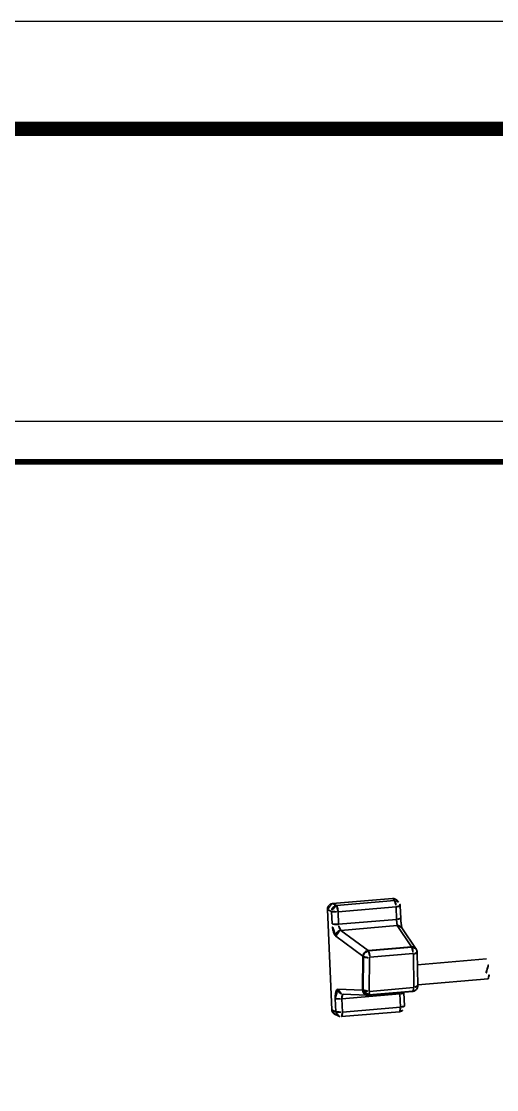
# Model space of a CAD drawing. Extents: x 16296675745 to 16296677481, y -37409619395 to -37409618123.
# Drawn here: x 16296676828.4 to 16296676959.1, y -37409618416.7 to -37409618123.2 of the extents above; entities that cross this region are included whole.
import ezdxf

# ---------------------------------------------------------------- set-up
doc = ezdxf.new("R2010")
doc.units = 0
doc.header["$LTSCALE"] = 10
doc.header["$MEASUREMENT"] = 0
doc.layers.get('0').update_dxf_attribs({"linetype": 'CONTINUOUS'})
doc.layers.add('粗实线', color=7, linetype='CONTINUOUS', lineweight=35)

msp = doc.modelspace()

# ---------------------------------------------------------------- linework, layer by layer
at = {"ltscale": 0.5}
for points in [[(16296675745.032089, -37409619395.241547), (16296677481.032089, -37409619395.241547), (16296677481.032089, -37409618123.241547), (16296675745.032089, -37409618123.241547)], [(16296676477.834841, -37409618710.177017), (16296677128.834841, -37409618710.177017), (16296677128.834841, -37409618233.177017), (16296676477.834841, -37409618233.177017)]]:
    msp.add_lwpolyline(points, close=True, dxfattribs=at)
at = {"color": 5, "linetype": 'ByBlock', "lineweight": 200}
for points, const_width in [([(16296675772.947269, -37409619340.775627), (16296677452.947269, -37409619340.775627), (16296677452.947269, -37409618152.775627), (16296675772.947269, -37409618152.775627)], 4), ([(16296676488.30303, -37409618689.752296), (16296677118.30303, -37409618689.752296), (16296677118.30303, -37409618244.252296), (16296676488.30303, -37409618244.252296)], 1.5)]:
    msp.add_lwpolyline(points, close=True, dxfattribs=dict(at, const_width=const_width))
at = {"layer": '粗实线', "linetype": 'Continuous'}
for p, q in [((16296676930.451401, -37409618364.209663), (16296676913.97624, -37409618365.601349)), ((16296676915.08614, -37409618366.12941), (16296676913.97624, -37409618365.601349)), ((16296676915.08614, -37409618366.12941), (16296676931.0271, -37409618364.782837)), ((16296676915.51066, -37409618367.841614), (16296676931.45162, -37409618366.495049)), ((16296676930.451401, -37409618364.209663), (16296676931.0271, -37409618364.782837)), ((16296676931.45162, -37409618366.495049), (16296676931.59923, -37409618369.936699)), ((16296676931.558701, -37409618364.608612), (16296676932.14875, -37409618365.196083)), ((16296676932.589041, -37409618366.194794), (16296676932.740299, -37409618369.717598)), ((16296676913.727791, -37409618367.746628), (16296676912.58057, -37409618367.200813)), ((16296676913.76243, -37409618394.756859), (16296676912.58057, -37409618367.200813)), ((16296676913.875401, -37409618371.188293), (16296676913.727791, -37409618367.746628)), ((16296676915.65827, -37409618371.283257), (16296676915.51066, -37409618367.841614)), ((16296676932.750429, -37409618369.907982), (16296676932.740299, -37409618369.717598)), ((16296676915.65827, -37409618371.283257), (16296676931.59923, -37409618369.936699)), ((16296676916.26005, -37409618372.95163), (16296676931.783039, -37409618371.640373)), ((16296676935.73378, -37409618377.510078), (16296676931.783039, -37409618371.640373)), ((16296676932.762461, -37409618370.096138), (16296676932.750429, -37409618369.907982)), ((16296676932.77622, -37409618370.28109), (16296676932.762461, -37409618370.096138)), ((16296676932.791571, -37409618370.46199), (16296676932.77622, -37409618370.28109)), ((16296676932.808319, -37409618370.638046), (16296676932.791571, -37409618370.46199)), ((16296676932.826321, -37409618370.808548), (16296676932.808319, -37409618370.638046)), ((16296676932.845421, -37409618370.972809), (16296676932.826321, -37409618370.808548)), ((16296676932.865431, -37409618371.130241), (16296676932.845421, -37409618370.972809)), ((16296676932.886169, -37409618371.280281), (16296676932.865431, -37409618371.130241)), ((16296676932.90748, -37409618371.422462), (16296676932.886169, -37409618371.280281)), ((16296676932.92918, -37409618371.556343), (16296676932.90748, -37409618371.422462)), ((16296676932.95108, -37409618371.681541), (16296676932.92918, -37409618371.556343)), ((16296676932.97299, -37409618371.797653), (16296676932.95108, -37409618371.681541)), ((16296676932.99473, -37409618371.904404), (16296676932.97299, -37409618371.797653)), ((16296676933.015989, -37409618372.00116), (16296676932.99473, -37409618371.904404)), ((16296676933.03651, -37409618372.087563), (16296676933.015989, -37409618372.00116)), ((16296676933.05587, -37409618372.162804), (16296676933.03651, -37409618372.087563)), ((16296676933.07369, -37409618372.226532), (16296676933.05587, -37409618372.162804)), ((16296676936.98712, -37409618378.088921), (16296676933.05901, -37409618372.252838)), ((16296676933.089239, -37409618372.277557), (16296676933.07369, -37409618372.226532)), ((16296676933.101789, -37409618372.315201), (16296676933.089239, -37409618372.277557)), ((16296676933.102739, -37409618372.317802), (16296676933.101789, -37409618372.315201)), ((16296676922.342239, -37409618380.06234), (16296676914.86998, -37409618374.542664)), ((16296676923.79616, -37409618378.518471), (16296676916.26005, -37409618372.95163)), ((16296676923.79616, -37409618378.518471), (16296676935.73378, -37409618377.510078)), ((16296676935.77611, -37409618377.585587), (16296676923.86512, -37409618378.591743)), ((16296676935.784031, -37409618377.590378), (16296676923.87303, -37409618378.596527)), ((16296676935.86511, -37409618377.580757), (16296676935.77611, -37409618377.585609)), ((16296676936.021601, -37409618377.585228), (16296676935.86511, -37409618377.580757)), ((16296676936.175329, -37409618377.606331), (16296676936.021601, -37409618377.585228)), ((16296676936.324579, -37409618377.643799), (16296676936.175329, -37409618377.606331)), ((16296676936.46769, -37409618377.697258), (16296676936.324579, -37409618377.643799)), ((16296676936.602989, -37409618377.76606), (16296676936.46769, -37409618377.697258)), ((16296676936.72888, -37409618377.849426), (16296676936.602989, -37409618377.76606)), ((16296676936.84383, -37409618377.946404), (16296676936.72888, -37409618377.849426)), ((16296676936.94651, -37409618378.055801), (16296676936.84383, -37409618377.946404)), ((16296676936.959299, -37409618378.071381), (16296676936.94651, -37409618378.055801)), ((16296676937.030569, -37409618378.167267), (16296676936.95933, -37409618378.071426)), ((16296676937.04283, -37409618378.179466), (16296676936.987249, -37409618378.089149)), ((16296676937.11397, -37409618378.30481), (16296676937.030569, -37409618378.167267)), ((16296676937.06311, -37409618378.220917), (16296676937.04283, -37409618378.179466)), ((16296676937.10708, -37409618378.310791), (16296676937.065741, -37409618378.226303)), ((16296676937.1565, -37409618378.448769), (16296676937.10708, -37409618378.310791)), ((16296676937.181971, -37409618378.450409), (16296676937.11397, -37409618378.30481)), ((16296676937.190599, -37409618378.59198), (16296676937.1565, -37409618378.448769)), ((16296676937.23385, -37409618378.602379), (16296676937.181971, -37409618378.450409)), ((16296676922.262911, -37409618389.415443), (16296676922.342239, -37409618380.06234)), ((16296676922.41567, -37409618380.133926), (16296676922.337669, -37409618389.330597)), ((16296676922.420891, -37409618380.14418), (16296676922.34288, -37409618389.340843)), ((16296676922.37727, -37409618389.326088), (16296676922.455009, -37409618380.160423)), ((16296676922.4181, -37409618380.061859), (16296676922.41567, -37409618380.133926)), ((16296676922.433041, -37409618379.922394), (16296676922.4181, -37409618380.061859)), ((16296676922.455009, -37409618380.160423), (16296676922.420891, -37409618380.14418)), ((16296676922.461399, -37409618379.78373), (16296676922.433041, -37409618379.922394)), ((16296676922.502939, -37409618379.647133), (16296676922.461399, -37409618379.78373)), ((16296676922.55735, -37409618379.513817), (16296676922.502939, -37409618379.647133)), ((16296676922.588011, -37409618379.45118), (16296676922.55735, -37409618379.513817)), ((16296676922.63946, -37409618379.359337), (16296676922.588011, -37409618379.45118)), ((16296676922.738319, -37409618379.21463), (16296676922.63946, -37409618379.359337)), ((16296676922.85288, -37409618379.081139), (16296676922.738319, -37409618379.21463)), ((16296676922.981501, -37409618378.960648), (16296676922.85288, -37409618379.081139)), ((16296676923.122431, -37409618378.854813), (16296676922.981501, -37409618378.960648)), ((16296676923.27368, -37409618378.765038), (16296676923.122431, -37409618378.854813)), ((16296676923.433149, -37409618378.692574), (16296676923.27368, -37409618378.765038)), ((16296676923.598789, -37409618378.638321), (16296676923.433149, -37409618378.692574)), ((16296676923.768459, -37409618378.603081), (16296676923.598789, -37409618378.638321)), ((16296676923.86511, -37409618378.591759), (16296676923.768459, -37409618378.603081)), ((16296676924.04637, -37409618389.628082), (16296676924.124109, -37409618380.46241)), ((16296676924.22226, -37409618380.35817), (16296676936.13312, -37409618379.352043)), ((16296676936.2321, -37409618379.439621), (16296676936.3857, -37409618388.585747)), ((16296676937.20904, -37409618378.738892), (16296676937.190599, -37409618378.59198)), ((16296676937.21237, -37409618378.814278), (16296676937.20904, -37409618378.738892)), ((16296676937.212379, -37409618378.814293), (16296676937.215231, -37409618378.983757)), ((16296676937.269051, -37409618378.759041), (16296676937.23385, -37409618378.602379)), ((16296676937.28723, -37409618378.918663), (16296676937.269051, -37409618378.759041)), ((16296676937.28968, -37409618378.982437), (16296676937.28723, -37409618378.918663)), ((16296676937.28969, -37409618378.982437), (16296676937.443279, -37409618388.128647)), ((16296676956.31307, -37409618380.814117), (16296676937.347349, -37409618382.416191)), ((16296676956.77602, -37409618386.294594), (16296676937.42643, -37409618387.9291)), ((16296676915.44758, -37409618389.131668), (16296676922.262911, -37409618389.415443)), ((16296676922.337681, -37409618389.330597), (16296676922.34132, -37409618389.455544)), ((16296676922.34132, -37409618389.455544), (16296676922.36536, -37409618389.64492)), ((16296676922.34288, -37409618389.340843), (16296676922.37727, -37409618389.326088)), ((16296676922.36536, -37409618389.64492), (16296676922.41049, -37409618389.824242)), ((16296676922.41049, -37409618389.824242), (16296676922.4753, -37409618389.991966)), ((16296676922.4753, -37409618389.991966), (16296676922.558399, -37409618390.146591)), ((16296676922.558399, -37409618390.146591), (16296676922.65823, -37409618390.286522)), ((16296676922.65823, -37409618390.286522), (16296676922.77322, -37409618390.410294)), ((16296676935.95517, -37409618389.730453), (16296676923.70525, -37409618390.765228)), ((16296676923.76623, -37409618390.751793), (16296676936.00993, -37409618389.717033)), ((16296676936.09964, -37409618389.647552), (16296676923.948059, -37409618390.674026)), ((16296676936.29225, -37409618388.695953), (16296676924.140671, -37409618389.72242)), ((16296676933.61232, -37409618390.050537), (16296676933.60815, -37409618389.928711)), ((16296676933.770901, -37409618393.750839), (16296676933.61232, -37409618390.050537)), ((16296676935.955179, -37409618389.730438), (16296676936.049351, -37409618389.719368)), ((16296676936.00766, -37409618389.717712), (16296676936.09549, -37409618389.707443)), ((16296676936.00993, -37409618389.717033), (16296676936.00766, -37409618389.717728)), ((16296676936.09964, -37409618389.647552), (16296676936.00993, -37409618389.717033)), ((16296676936.049351, -37409618389.719368), (16296676936.21763, -37409618389.683968)), ((16296676936.09549, -37409618389.707443), (16296676936.257601, -37409618389.673393)), ((16296676936.21763, -37409618389.683968), (16296676936.235149, -37409618389.678101)), ((16296676936.257601, -37409618389.673393), (16296676936.416849, -37409618389.619766)), ((16296676936.416849, -37409618389.619766), (16296676936.57118, -37409618389.546898)), ((16296676936.57118, -37409618389.546898), (16296676936.71842, -37409618389.455261)), ((16296676936.71842, -37409618389.455261), (16296676936.77441, -37409618389.413887)), ((16296676936.860149, -37409618389.347519), (16296676936.774851, -37409618389.413567)), ((16296676936.860189, -37409618389.34745), (16296676936.924049, -37409618389.294968)), ((16296676936.924049, -37409618389.294968), (16296676937.0504, -37409618389.17141)), ((16296676937.0504, -37409618389.17141), (16296676937.16152, -37409618389.03376)), ((16296676937.16152, -37409618389.03376), (16296676937.255871, -37409618388.883888)), ((16296676937.255871, -37409618388.883888), (16296676937.332041, -37409618388.724037)), ((16296676937.332041, -37409618388.724037), (16296676937.38903, -37409618388.556396)), ((16296676937.38903, -37409618388.556396), (16296676937.426029, -37409618388.383278)), ((16296676937.426029, -37409618388.383278), (16296676937.442551, -37409618388.207558)), ((16296676937.442551, -37409618388.207558), (16296676937.443279, -37409618388.128723)), ((16296676914.909651, -37409618395.302681), (16296676914.75367, -37409618391.665718)), ((16296676932.477501, -37409618390.414139), (16296676916.53653, -37409618391.760696)), ((16296676916.69252, -37409618395.397667), (16296676916.53653, -37409618391.760696)), ((16296676916.806841, -37409618390.489372), (16296676923.52644, -37409618390.769157)), ((16296676922.77322, -37409618390.410294), (16296676922.901529, -37409618390.516586)), ((16296676922.901529, -37409618390.516586), (16296676923.04125, -37409618390.604301)), ((16296676923.04125, -37409618390.604301), (16296676923.190201, -37409618390.672577)), ((16296676923.190201, -37409618390.672577), (16296676923.346189, -37409618390.720802)), ((16296676923.346189, -37409618390.720802), (16296676923.50701, -37409618390.748772)), ((16296676923.48727, -37409618390.766983), (16296676923.6355, -37409618390.769386)), ((16296676923.525631, -37409618390.769119), (16296676923.487619, -37409618390.767014)), ((16296676923.50701, -37409618390.748772), (16296676923.6707, -37409618390.75647)), ((16296676923.6355, -37409618390.769386), (16296676923.70525, -37409618390.765213)), ((16296676923.6707, -37409618390.75647), (16296676923.76623, -37409618390.75177)), ((16296676923.768499, -37409618390.751083), (16296676923.76623, -37409618390.751793)), ((16296676923.768499, -37409618390.751083), (16296676923.948059, -37409618390.674026)), ((16296676932.477501, -37409618390.414139), (16296676932.63348, -37409618394.051086)), ((16296676913.76243, -37409618394.756859), (16296676914.909651, -37409618395.302681)), ((16296676914.55871, -37409618395.979431), (16296676915.686871, -37409618396.51619)), ((16296676932.39854, -37409618395.309792), (16296676916.457569, -37409618396.656357)), ((16296676932.63348, -37409618394.051086), (16296676916.69252, -37409618395.397667))]:
    msp.add_line(p, q, dxfattribs=at)
for centre, radius, start, end in [((16296676931.09037, -37409618366.259064), 1.500025, 2.45962339, 45.09218875), ((16296676935.96697, -37409618378.872757), 1.275487, 29.92781827, 38.92052653), ((16296676935.915199, -37409618378.810371), 1.292075, 33.94436635, 35.31664213), ((16296676923.85111, -37409618380.151299), 1.43024, 179.30931467, 179.71498896), ((16296676923.865009, -37409618380.151581), 1.444135, 175.99873779, 179.30450524), ((16296676923.986971, -37409618380.100166), 1.533143, 177.71669296, 182.25224741), ((16296676923.903919, -37409618380.106903), 1.567042, 153.39692576, 154.57693943), ((16296676924.01457, -37409618380.187912), 1.599062, 152.90843409, 155.68944919), ((16296676923.971491, -37409618380.173241), 1.554027, 152.45138412, 152.66659551), ((16296676923.999281, -37409618380.08844), 1.497237, 94.83671747, 95.11050783), ((16296676948.27647, -37409618389.724716), 15.814006, 181.08852523, 182.49856263), ((16296676935.891899, -37409618388.334793), 1.387273, 274.88067869, 280.00023117), ((16296676935.96747, -37409618388.198753), 1.454826, 275.21233708, 307.75101451), ((16296676935.88802, -37409618388.311668), 1.410706, 279.99236225, 283.11192156), ((16296676935.88652, -37409618388.305077), 1.417465, 283.11033232, 286.44297928), ((16296676935.884569, -37409618388.298683), 1.424152, 286.44720966, 289.81043367), ((16296676935.87649, -37409618388.276329), 1.447923, 289.81084493, 292.89589873), ((16296676935.86825, -37409618388.256844), 1.469081, 292.8964021, 296.43632023), ((16296676935.861959, -37409618388.244087), 1.483297, 296.43495135, 299.29367519), ((16296676935.85326, -37409618388.228897), 1.500796, 299.29974718, 303.07728641), ((16296676935.838329, -37409618388.205856), 1.528257, 303.07473924, 305.93640513), ((16296676935.829359, -37409618388.193382), 1.543625, 305.93474175, 307.72364954), ((16296676923.650339, -37409618389.474411), 1.281142, 260.73965185, 261.94459129), ((16296676923.65362, -37409618389.44902), 1.306745, 261.95825371, 266.82447384), ((16296676923.65531, -37409618389.422508), 1.333308, 266.81473841, 269.07247567), ((16296676923.65547, -37409618389.403313), 1.352499, 269.07914107, 274.79395384), ((16296676932.27227, -37409618393.815102), 1.500008, 274.8290212, 2.45568345), ((16296676916.33127, -37409618395.161888), 1.499792, 244.55420833, 274.83758862)]:
    msp.add_arc(centre, radius, start, end, dxfattribs=at)
at = {"layer": '粗实线'}
for centre, start, end in [((16296676954.055691, -37409618382.384697), 334.82840113, 34.82845204), ((16296676959.0334, -37409618384.724007), 154.82840113, 214.82845204), ((16296676954.28717, -37409618385.124939), 334.82840113, 34.82845204)]:
    msp.add_arc(centre, 2.75, start, end, dxfattribs=at)
at = {"layer": '粗实线', "linetype": 'Continuous'}
for points, weights, knots in [([(16296676913.976231, -37409618365.601349), (16296676913.277149, -37409618365.6604), (16296676912.86278, -37409618366.248703), (16296676912.558281, -37409618366.681007), (16296676912.58057, -37409618367.200813)], [0.856060209673, 0.834393141257, 1, 0.872713639929, 0.856060209673], [0.6826410924, 0.6826410924, 0.6826410924, 1.5707963268, 1.5707963268, 2.2534374192, 2.2534374192, 2.2534374192]), ([(16296676931.55883, -37409618364.608727), (16296676931.47551, -37409618364.525757), (16296676931.37949, -37409618364.458122), (16296676930.96513, -37409618364.16626), (16296676930.451401, -37409618364.209663)], [0.941910013534, 0.967305436062, 1, 0.87271363993, 0.856060209673], [6.10784324515, 6.10784324515, 6.10784324515, 6.28318530718, 6.28318530718, 6.96582639959, 6.96582639959, 6.96582639959]), ([(16296676913.76243, -37409618394.756859), (16296676913.792761, -37409618395.464211), (16296676914.35663, -37409618395.861366), (16296676914.452629, -37409618395.928993), (16296676914.5588, -37409618395.979469)], [0.856060209673, 0.834393141258, 1, 0.967313468794, 0.941922492785], [2.2534374192, 2.2534374192, 2.2534374192, 3.1415926536, 3.1415926536, 3.3168916358, 3.3168916358, 3.3168916358])]:
    msp.add_rational_spline(points, weights, degree=2, knots=knots, dxfattribs=at)
for points, knots in [([(16296676915.08614, -37409618366.12941), (16296676914.898951, -37409618366.14798), (16296676914.524281, -37409618366.265244), (16296676914.07015, -37409618366.640228), (16296676913.77788, -37409618367.157593), (16296676913.719481, -37409618367.552887), (16296676913.727791, -37409618367.746628)], [0, 0, 0, 0, 0.2443895018, 0.4946776976, 0.7480510191, 1, 1, 1, 1]), ([(16296676915.51066, -37409618367.841614), (16296676915.5023, -37409618367.646729), (16296676915.46908, -37409618367.272926), (16296676915.390091, -37409618366.828056), (16296676915.3043, -37409618366.520576), (16296676915.238251, -37409618366.343658), (16296676915.17028, -37409618366.213799), (16296676915.114969, -37409618366.148247), (16296676915.08614, -37409618366.12941)], [0, 0, 0, 0, 0.3264660054, 0.6272682447, 0.7545223482, 0.8604725467, 0.9423676796, 1, 1, 1, 1]), ([(16296676931.0271, -37409618364.782837), (16296676931.055929, -37409618364.801682), (16296676931.11124, -37409618364.867241), (16296676931.179211, -37409618364.997093), (16296676931.24527, -37409618365.174019), (16296676931.331051, -37409618365.481491), (16296676931.41004, -37409618365.926369), (16296676931.44326, -37409618366.300163), (16296676931.45162, -37409618366.495049)], [0, 0, 0, 0, 0.057634318, 0.1395312035, 0.2454813458, 0.3727353813, 0.6735362546, 1, 1, 1, 1]), ([(16296676932.148741, -37409618365.196083), (16296676932.004881, -37409618365.052856), (16296676931.649111, -37409618364.825493), (16296676931.231319, -37409618364.768494), (16296676931.0271, -37409618364.782837)], [0, 0, 0, 0, 0.4978772381, 1, 1, 1, 1]), ([(16296676931.45162, -37409618366.495049), (16296676931.604271, -37409618366.482147), (16296676931.823071, -37409618366.457733), (16296676932.0968, -37409618366.410393), (16296676932.264771, -37409618366.372772), (16296676932.40048, -37409618366.332314), (16296676932.491079, -37409618366.295319), (16296676932.54347, -37409618366.262962), (16296676932.574619, -37409618366.237167), (16296676932.589701, -37409618366.210678), (16296676932.58901, -37409618366.194794)], [0, 0, 0, 0, 0.3807772035, 0.5466596914, 0.6903408766, 0.8083569051, 0.8983982339, 0.9327829789, 0.9604608139, 1, 1, 1, 1]), ([(16296676913.727791, -37409618367.746628), (16296676913.763691, -37409618367.76371), (16296676913.853531, -37409618367.792107), (16296676914.01059, -37409618367.823357), (16296676914.20685, -37409618367.847794), (16296676914.525949, -37409618367.870934), (16296676914.96492, -37409618367.875504), (16296676915.326071, -37409618367.857208), (16296676915.51066, -37409618367.841614)], [0, 0, 0, 0, 0.0664052078, 0.1563212414, 0.267446184, 0.3964340382, 0.6905873106, 1, 1, 1, 1]), ([(16296676932.73662, -37409618369.636459), (16296676932.73731, -37409618369.652351), (16296676932.722219, -37409618369.678833), (16296676932.691071, -37409618369.704628), (16296676932.63867, -37409618369.736977), (16296676932.548071, -37409618369.773972), (16296676932.412359, -37409618369.81443), (16296676932.2444, -37409618369.852051), (16296676931.970671, -37409618369.899384), (16296676931.751869, -37409618369.923813), (16296676931.59923, -37409618369.936699)], [0, 0, 0, 0, 0.0395417893, 0.0672216047, 0.101608186, 0.1916512848, 0.3096676943, 0.4533458024, 0.6192229308, 1, 1, 1, 1]), ([(16296676914.86998, -37409618374.542664), (16296676914.802271, -37409618374.492607), (16296676914.670429, -37409618374.349121), (16296676914.502501, -37409618374.072731), (16296676914.34407, -37409618373.715874), (16296676914.144461, -37409618373.120102), (16296676913.9631, -37409618372.270348), (16296676913.891251, -37409618371.55722), (16296676913.875401, -37409618371.188293)], [0, 0, 0, 0, 0.0708218722, 0.1614250496, 0.2713879381, 0.3984467562, 0.6894005054, 1, 1, 1, 1]), ([(16296676915.65827, -37409618371.283257), (16296676915.47368, -37409618371.298859), (16296676915.112539, -37409618371.317146), (16296676914.673571, -37409618371.312576), (16296676914.354469, -37409618371.289436), (16296676914.158211, -37409618371.265022), (16296676914.00115, -37409618371.233757), (16296676913.91131, -37409618371.205368), (16296676913.875401, -37409618371.188293)], [0, 0, 0, 0, 0.3094102128, 0.6035618033, 0.7325496368, 0.8436744413, 0.9335922506, 1, 1, 1, 1]), ([(16296676916.26005, -37409618372.95163), (16296676916.219721, -37409618372.928223), (16296676916.13966, -37409618372.860077), (16296676916.035721, -37409618372.723534), (16296676915.938471, -37409618372.546768), (16296676915.817141, -37409618372.251747), (16296676915.707609, -37409618371.827103), (16296676915.66622, -37409618371.468513), (16296676915.65827, -37409618371.283257)], [0, 0, 0, 0, 0.0767531088, 0.1704757251, 0.281395978, 0.4078517562, 0.6947815585, 1, 1, 1, 1]), ([(16296676931.59923, -37409618369.936699), (16296676931.60717, -37409618370.121933), (16296676931.62785, -37409618370.47834), (16296676931.664961, -37409618370.90696), (16296676931.70076, -37409618371.211021), (16296676931.726761, -37409618371.391586), (16296676931.7526, -37409618371.531128), (16296676931.771999, -37409618371.609543), (16296676931.783039, -37409618371.640373)], [0, 0, 0, 0, 0.324080887, 0.6239787328, 0.7518615766, 0.8592419666, 0.942756648, 1, 1, 1, 1]), ([(16296676931.783039, -37409618371.640373), (16296676931.907841, -37409618371.632431), (16296676932.15914, -37409618371.647583), (16296676932.515499, -37409618371.764229), (16296676932.82688, -37409618371.967056), (16296676932.99111, -37409618372.151993), (16296676933.059, -37409618372.252853)], [0, 0, 0, 0, 0.2539161883, 0.5048124596, 0.7531516721, 1, 1, 1, 1]), ([(16296676914.86998, -37409618374.542664), (16296676914.867109, -37409618374.351929), (16296676914.937059, -37409618373.962784), (16296676915.240629, -37409618373.457153), (16296676915.69874, -37409618373.089439), (16296676916.072901, -37409618372.971497), (16296676916.26005, -37409618372.95163)], [0, 0, 0, 0, 0.2490047288, 0.5023411915, 0.7543288775, 1, 1, 1, 1]), ([(16296676922.502781, -37409618379.405167), (16296676922.62414, -37409618379.162857), (16296676922.99621, -37409618378.736816), (16296676923.5284, -37409618378.541687), (16296676923.79616, -37409618378.518471)], [0, 0, 0, 0, 0.5020768728, 1, 1, 1, 1]), ([(16296676923.79616, -37409618378.518471), (16296676923.803789, -37409618378.526062), (16296676923.81477, -37409618378.552917), (16296676923.821621, -37409618378.579514), (16296676923.824909, -37409618378.596268)], [0, 0, 0, 0, 0.3864756119, 1, 1, 1, 1]), ([(16296676935.73378, -37409618377.510078), (16296676935.854111, -37409618377.500183), (16296676936.09589, -37409618377.509247), (16296676936.44025, -37409618377.611977), (16296676936.74218, -37409618377.797287), (16296676936.90274, -37409618377.969208), (16296676936.96949, -37409618378.063423)], [0, 0, 0, 0, 0.2563294188, 0.5076200699, 0.7548578509, 1, 1, 1, 1]), ([(16296676935.73378, -37409618377.510078), (16296676935.741289, -37409618377.517563), (16296676935.75219, -37409618377.543953), (16296676935.758989, -37409618377.570122), (16296676935.76228, -37409618377.586601)], [0, 0, 0, 0, 0.3868247114, 1, 1, 1, 1]), ([(16296676935.784031, -37409618377.590378), (16296676935.783409, -37409618377.589607), (16296676935.78138, -37409618377.587303), (16296676935.77825, -37409618377.585472), (16296676935.77611, -37409618377.58564)], [0, 0, 0, 0, 0.3149796614, 1, 1, 1, 1]), ([(16296676935.784031, -37409618377.590378), (16296676935.787319, -37409618377.594498), (16296676935.801149, -37409618377.612602), (16296676935.81354, -37409618377.631783), (16296676935.822479, -37409618377.646843)], [0, 0, 0, 0, 0.2313252378, 1, 1, 1, 1]), ([(16296676935.822479, -37409618377.646843), (16296676935.84626, -37409618377.686943), (16296676935.89077, -37409618377.782051), (16296676935.97209, -37409618378.016777), (16296676936.05274, -37409618378.376556), (16296676936.115391, -37409618378.850273), (16296676936.132481, -37409618379.184212), (16296676936.133209, -37409618379.352028)], [0, 0, 0, 0, 0.0800978212, 0.1796602787, 0.4264535049, 0.7117027526, 1, 1, 1, 1]), ([(16296676936.959299, -37409618378.071411), (16296676936.891661, -37409618377.987671), (16296676936.7334, -37409618377.836151), (16296676936.44528, -37409618377.674957), (16296676936.121889, -37409618377.587196), (16296676935.89636, -37409618377.580917), (16296676935.784031, -37409618377.590393)], [0, 0, 0, 0, 0.2448716117, 0.4921227031, 0.7435590597, 1, 1, 1, 1]), ([(16296676922.342239, -37409618380.06234), (16296676922.342911, -37409618379.95517), (16296676922.36915, -37409618379.738419), (16296676922.44179, -37409618379.532722), (16296676922.48863, -37409618379.434174)], [0, 0, 0, 0, 0.4955149628, 1, 1, 1, 1]), ([(16296676922.342239, -37409618380.06234), (16296676922.350229, -37409618380.069939), (16296676922.375389, -37409618380.081528), (16296676922.40135, -37409618380.087646), (16296676922.416901, -37409618380.090263)], [0, 0, 0, 0, 0.4115799937, 1, 1, 1, 1]), ([(16296676922.420891, -37409618380.14418), (16296676922.42008, -37409618380.143402), (16296676922.41744, -37409618380.140587), (16296676922.41572, -37409618380.136688), (16296676922.41573, -37409618380.133926)], [0, 0, 0, 0, 0.2890535836, 1, 1, 1, 1]), ([(16296676922.55731, -37409618379.529602), (16296676922.53857, -37409618379.571083), (16296676922.47156, -37409618379.738022), (16296676922.43375, -37409618379.916832), (16296676922.424391, -37409618380.050812)], [0, 0, 0, 0, 0.253130046, 1, 1, 1, 1]), ([(16296676922.455009, -37409618380.160423), (16296676922.486561, -37409618380.190422), (16296676922.568621, -37409618380.246239), (16296676922.717649, -37409618380.313293), (16296676922.902611, -37409618380.371201), (16296676923.200581, -37409618380.435799), (16296676923.612169, -37409618380.478302), (16296676923.95166, -37409618380.474899), (16296676924.124109, -37409618380.46241)], [0, 0, 0, 0, 0.0756345517, 0.170451655, 0.2833073266, 0.4116483191, 0.699626851, 1, 1, 1, 1]), ([(16296676922.45505, -37409618380.039078), (16296676922.45702, -37409618379.989487), (16296676922.474421, -37409618379.791077), (16296676922.53017, -37409618379.596184), (16296676922.59096, -37409618379.459686)], [0, 0, 0, 0, 0.2493202328, 1, 1, 1, 1]), ([(16296676922.59096, -37409618379.459686), (16296676922.590309, -37409618379.458847), (16296676922.5886, -37409618379.456482), (16296676922.587151, -37409618379.452972), (16296676922.588039, -37409618379.451187)], [0, 0, 0, 0, 0.3474570175, 1, 1, 1, 1]), ([(16296676923.8659, -37409618378.597153), (16296676923.60408, -37409618378.620567), (16296676923.08429, -37409618378.808769), (16296676922.71603, -37409618379.219902), (16296676922.593651, -37409618379.454514)], [0, 0, 0, 0, 0.4983535795, 1, 1, 1, 1]), ([(16296676923.873039, -37409618378.596527), (16296676923.872419, -37409618378.595757), (16296676923.87039, -37409618378.593437), (16296676923.86726, -37409618378.591621), (16296676923.86512, -37409618378.591789)], [0, 0, 0, 0, 0.3149896615, 1, 1, 1, 1]), ([(16296676923.87303, -37409618378.596527), (16296676923.876329, -37409618378.600647), (16296676923.890169, -37409618378.618752), (16296676923.902571, -37409618378.637917), (16296676923.91151, -37409618378.652977)], [0, 0, 0, 0, 0.2313383208, 1, 1, 1, 1]), ([(16296676923.91151, -37409618378.652977), (16296676923.93531, -37409618378.693077), (16296676923.97987, -37409618378.788193), (16296676924.061239, -37409618379.022911), (16296676924.14193, -37409618379.382683), (16296676924.20454, -37409618379.856407), (16296676924.22154, -37409618380.190361), (16296676924.22221, -37409618380.35817)], [0, 0, 0, 0, 0.0801070546, 0.1796738093, 0.4264650105, 0.7117065702, 1, 1, 1, 1]), ([(16296676924.124109, -37409618380.46241), (16296676924.12434, -37409618380.437119), (16296676924.1462, -37409618380.385147), (16296676924.19663, -37409618380.360329), (16296676924.22226, -37409618380.35817)], [0, 0, 0, 0, 0.495833099, 1, 1, 1, 1]), ([(16296676936.13312, -37409618379.352043), (16296676936.15736, -37409618379.349983), (16296676936.209961, -37409618379.365257), (16296676936.231701, -37409618379.415756), (16296676936.2321, -37409618379.439621)], [0, 0, 0, 0, 0.5048188806, 1, 1, 1, 1]), ([(16296676937.28966, -37409618378.982521), (16296676937.2901, -37409618379.008293), (16296676937.274679, -37409618379.065521), (16296676937.2127, -37409618379.140198), (16296676937.11735, -37409618379.209267), (16296676936.98983, -37409618379.272591), (16296676936.833019, -37409618379.328957), (16296676936.579321, -37409618379.395508), (16296676936.374531, -37409618379.425873), (16296676936.2321, -37409618379.439621)], [0, 0, 0, 0, 0.0636516269, 0.1399075882, 0.2356189689, 0.3527232918, 0.4904623853, 0.6465538092, 1, 1, 1, 1]), ([(16296676914.75367, -37409618391.665718), (16296676914.74625, -37409618391.492859), (16296676914.74107, -37409618391.156891), (16296676914.763029, -37409618390.673233), (16296676914.813971, -37409618390.235451), (16296676914.89208, -37409618389.856773), (16296676914.994591, -37409618389.548569), (16296676915.104639, -37409618389.343712), (16296676915.20652, -37409618389.228607), (16296676915.2829, -37409618389.170601), (16296676915.363979, -37409618389.136414), (16296676915.4203, -37409618389.130531), (16296676915.44758, -37409618389.131668)], [0, 0, 0, 0, 0.1859721197, 0.3609316675, 0.5200467161, 0.6592678025, 0.7757236479, 0.8684201171, 0.9065541649, 0.9401622666, 0.9706566642, 1, 1, 1, 1]), ([(16296676915.44758, -37409618389.131668), (16296676915.462811, -37409618389.308884), (16296676915.55398, -37409618389.658653), (16296676915.858749, -37409618390.099876), (16296676916.293659, -37409618390.401749), (16296676916.63665, -37409618390.482231), (16296676916.806841, -37409618390.489326)], [0, 0, 0, 0, 0.2556093006, 0.507572244, 0.7552086265, 1, 1, 1, 1]), ([(16296676922.262911, -37409618389.415443), (16296676922.271179, -37409618389.423317), (16296676922.29744, -37409618389.43515), (16296676922.32443, -37409618389.441277), (16296676922.34062, -37409618389.443863)], [0, 0, 0, 0, 0.4105782822, 1, 1, 1, 1]), ([(16296676923.487619, -37409618390.766991), (16296676923.31955, -37409618390.755386), (16296676922.98698, -37409618390.669327), (16296676922.57922, -37409618390.360191), (16296676922.31971, -37409618389.92054), (16296676922.26309, -37409618389.58371), (16296676922.262911, -37409618389.415443)], [0, 0, 0, 0, 0.2524987883, 0.5001346771, 0.7478085726, 1, 1, 1, 1]), ([(16296676922.34288, -37409618389.340843), (16296676922.34207, -37409618389.340073), (16296676922.339439, -37409618389.33725), (16296676922.337709, -37409618389.333359), (16296676922.337721, -37409618389.330597)], [0, 0, 0, 0, 0.2890437531, 1, 1, 1, 1]), ([(16296676922.34288, -37409618389.340843), (16296676922.34293, -37409618389.503487), (16296676922.390329, -37409618389.82843), (16296676922.612089, -37409618390.26635), (16296676922.974421, -37409618390.598869), (16296676923.28466, -37409618390.712837), (16296676923.44418, -37409618390.738853)], [0, 0, 0, 0, 0.2528264179, 0.5012694488, 0.7487664893, 1, 1, 1, 1]), ([(16296676922.37727, -37409618389.326088), (16296676922.40881, -37409618389.356087), (16296676922.49087, -37409618389.411911), (16296676922.63991, -37409618389.478958), (16296676922.824869, -37409618389.536873), (16296676923.122841, -37409618389.601471), (16296676923.53443, -37409618389.643967), (16296676923.87392, -37409618389.640572), (16296676924.04637, -37409618389.628082)], [0, 0, 0, 0, 0.0756345078, 0.1704515918, 0.283307261, 0.4116482614, 0.6996268242, 1, 1, 1, 1]), ([(16296676923.948059, -37409618390.674026), (16296676923.763769, -37409618390.688171), (16296676923.38201, -37409618390.639671), (16296676922.881371, -37409618390.351013), (16296676922.517401, -37409618389.893349), (16296676922.40008, -37409618389.517212), (16296676922.37727, -37409618389.326088)], [0, 0, 0, 0, 0.2442630035, 0.4928694917, 0.7456229866, 1, 1, 1, 1]), ([(16296676923.948059, -37409618390.674026), (16296676923.96455, -37409618390.665047), (16296676923.99659, -37409618390.633102), (16296676924.03327, -37409618390.566261), (16296676924.06566, -37409618390.475082), (16296676924.104891, -37409618390.31031), (16296676924.13479, -37409618390.05629), (16296676924.141159, -37409618389.840424), (16296676924.140671, -37409618389.72242)], [0, 0, 0, 0, 0.0567182325, 0.1323328973, 0.2294678871, 0.3480288167, 0.6435099475, 1, 1, 1, 1]), ([(16296676924.140671, -37409618389.72242), (16296676924.12796, -37409618389.723488), (16296676924.10203, -37409618389.720123), (16296676924.05954, -37409618389.691833), (16296676924.046169, -37409618389.652458), (16296676924.04637, -37409618389.628082)], [0, 0, 0, 0, 0.2576728236, 0.5075284656, 1, 1, 1, 1]), ([(16296676933.61488, -37409618390.113876), (16296676933.61558, -37409618390.129784), (16296676933.6005, -37409618390.156258), (16296676933.569349, -37409618390.182053), (16296676933.516951, -37409618390.214409), (16296676933.426359, -37409618390.251404), (16296676933.290649, -37409618390.291862), (16296676933.122681, -37409618390.329483), (16296676932.848949, -37409618390.376823), (16296676932.63014, -37409618390.401253), (16296676932.477501, -37409618390.414139)], [0, 0, 0, 0, 0.0395388393, 0.0672162543, 0.1016005625, 0.1916402999, 0.3096553747, 0.4533342095, 0.6192138846, 1, 1, 1, 1]), ([(16296676935.955179, -37409618389.730453), (16296676935.9561, -37409618389.73037), (16296676935.960541, -37409618389.729103), (16296676935.96353, -37409618389.725082), (16296676935.96533, -37409618389.721977)], [0, 0, 0, 0, 0.2056600548, 1, 1, 1, 1]), ([(16296676936.09964, -37409618389.647552), (16296676936.116131, -37409618389.63858), (16296676936.14817, -37409618389.606628), (16296676936.184851, -37409618389.539787), (16296676936.217251, -37409618389.448608), (16296676936.25647, -37409618389.283836), (16296676936.286369, -37409618389.029823), (16296676936.29274, -37409618388.81395), (16296676936.29225, -37409618388.695953)], [0, 0, 0, 0, 0.0567184936, 0.1323332749, 0.2294682904, 0.3480291875, 0.6435101572, 1, 1, 1, 1]), ([(16296676936.3857, -37409618388.585747), (16296676936.386129, -37409618388.611397), (16296676936.368879, -37409618388.665108), (16296676936.318171, -37409618388.693748), (16296676936.29225, -37409618388.695953)], [0, 0, 0, 0, 0.4964859745, 1, 1, 1, 1]), ([(16296676937.44326, -37409618388.128731), (16296676937.443689, -37409618388.154503), (16296676937.42824, -37409618388.211723), (16296676937.36624, -37409618388.286377), (16296676937.27088, -37409618388.355453), (16296676937.14336, -37409618388.418747), (16296676936.986549, -37409618388.475113), (16296676936.73288, -37409618388.541649), (16296676936.528111, -37409618388.572006), (16296676936.3857, -37409618388.585747)], [0, 0, 0, 0, 0.0636544816, 0.139919816, 0.235639804, 0.3527487729, 0.4904875824, 0.6465740812, 1, 1, 1, 1]), ([(16296676914.75367, -37409618391.665718), (16296676914.78957, -37409618391.6828), (16296676914.87941, -37409618391.711197), (16296676915.03647, -37409618391.742462), (16296676915.232731, -37409618391.766876), (16296676915.55183, -37409618391.790024), (16296676915.990801, -37409618391.794594), (16296676916.35194, -37409618391.776299), (16296676916.53653, -37409618391.760696)], [0, 0, 0, 0, 0.0664077468, 0.156325549, 0.2674503471, 0.3964381755, 0.6905897685, 1, 1, 1, 1]), ([(16296676916.53653, -37409618391.760696), (16296676916.53109, -37409618391.633812), (16296676916.5327, -37409618391.392532), (16296676916.57448, -37409618391.058434), (16296676916.651369, -37409618390.786636), (16296676916.73456, -37409618390.636559), (16296676916.78389, -37409618390.582603)], [0, 0, 0, 0, 0.3107978553, 0.5892271529, 0.8211004831, 1, 1, 1, 1]), ([(16296676916.78389, -37409618390.582603), (16296676916.788111, -37409618390.578003), (16296676916.804621, -37409618390.560707), (16296676916.82272, -37409618390.544891), (16296676916.836969, -37409618390.534447)], [0, 0, 0, 0, 0.260975175, 1, 1, 1, 1]), ([(16296676916.836969, -37409618390.534447), (16296676916.843439, -37409618390.529701), (16296676916.86887, -37409618390.512527), (16296676916.89728, -37409618390.499603), (16296676916.91909, -37409618390.493492)], [0, 0, 0, 0, 0.2616151422, 1, 1, 1, 1]), ([(16296676923.70525, -37409618390.765228), (16296676923.706301, -37409618390.765137), (16296676923.71155, -37409618390.763474), (16296676923.714689, -37409618390.758362), (16296676923.716619, -37409618390.754517)], [0, 0, 0, 0, 0.197716921, 1, 1, 1, 1]), ([(16296676914.909651, -37409618395.302681), (16296676914.945551, -37409618395.319763), (16296676915.035391, -37409618395.34816), (16296676915.19245, -37409618395.379417), (16296676915.38871, -37409618395.403831), (16296676915.707809, -37409618395.426979), (16296676916.14678, -37409618395.431541), (16296676916.507931, -37409618395.413254), (16296676916.69252, -37409618395.397667)], [0, 0, 0, 0, 0.0664052078, 0.1563212414, 0.267446184, 0.3964340382, 0.6905873106, 1, 1, 1, 1]), ([(16296676915.68688, -37409618396.516182), (16296676915.57538, -37409618396.46312), (16296676915.365339, -37409618396.323952), (16296676915.11972, -37409618396.035004), (16296676914.958611, -37409618395.686157), (16296676914.915171, -37409618395.431267), (16296676914.909651, -37409618395.302681)], [0, 0, 0, 0, 0.2453352549, 0.4929090241, 0.744278586, 1, 1, 1, 1]), ([(16296676916.45775, -37409618396.656326), (16296676916.50704, -37409618396.6521), (16296676916.55759, -37409618396.583), (16296676916.592739, -37409618396.502457), (16296676916.623211, -37409618396.413353), (16296676916.653351, -37409618396.279503), (16296676916.6791, -37409618396.09362), (16296676916.694731, -37409618395.879997), (16296676916.699829, -37409618395.644791), (16296676916.696119, -37409618395.481613), (16296676916.69252, -37409618395.397667)], [0, 0, 0, 0, 0.1121917478, 0.1553369606, 0.2050746562, 0.3239021271, 0.4667027783, 0.629971501, 0.8094639557, 1, 1, 1, 1]), ([(16296676932.39855, -37409618395.309776), (16296676932.447821, -37409618395.305649), (16296676932.498461, -37409618395.23661), (16296676932.533621, -37409618395.156113), (16296676932.564119, -37409618395.067017), (16296676932.594271, -37409618394.933167), (16296676932.62005, -37409618394.747261), (16296676932.635691, -37409618394.533577), (16296676932.6408, -37409618394.298302), (16296676932.637079, -37409618394.135071), (16296676932.63348, -37409618394.051086)], [0, 0, 0, 0, 0.1121232634, 0.1552524077, 0.2049776943, 0.3237936166, 0.4666007722, 0.6298921997, 0.8094200523, 1, 1, 1, 1]), ([(16296676933.77087, -37409618393.750839), (16296676933.77157, -37409618393.766724), (16296676933.756479, -37409618393.793213), (16296676933.72534, -37409618393.819008), (16296676933.672951, -37409618393.851357), (16296676933.582359, -37409618393.888359), (16296676933.44664, -37409618393.928818), (16296676933.278681, -37409618393.966438), (16296676933.00494, -37409618394.013771), (16296676932.786131, -37409618394.0382), (16296676932.63348, -37409618394.051086)], [0, 0, 0, 0, 0.0395371623, 0.0672133208, 0.1015966071, 0.1916346912, 0.3096495511, 0.453328464, 0.6192095091, 1, 1, 1, 1])]:
    msp.add_open_spline(points, degree=3, knots=knots, dxfattribs=at)

doc.saveas('drawing.dxf')
